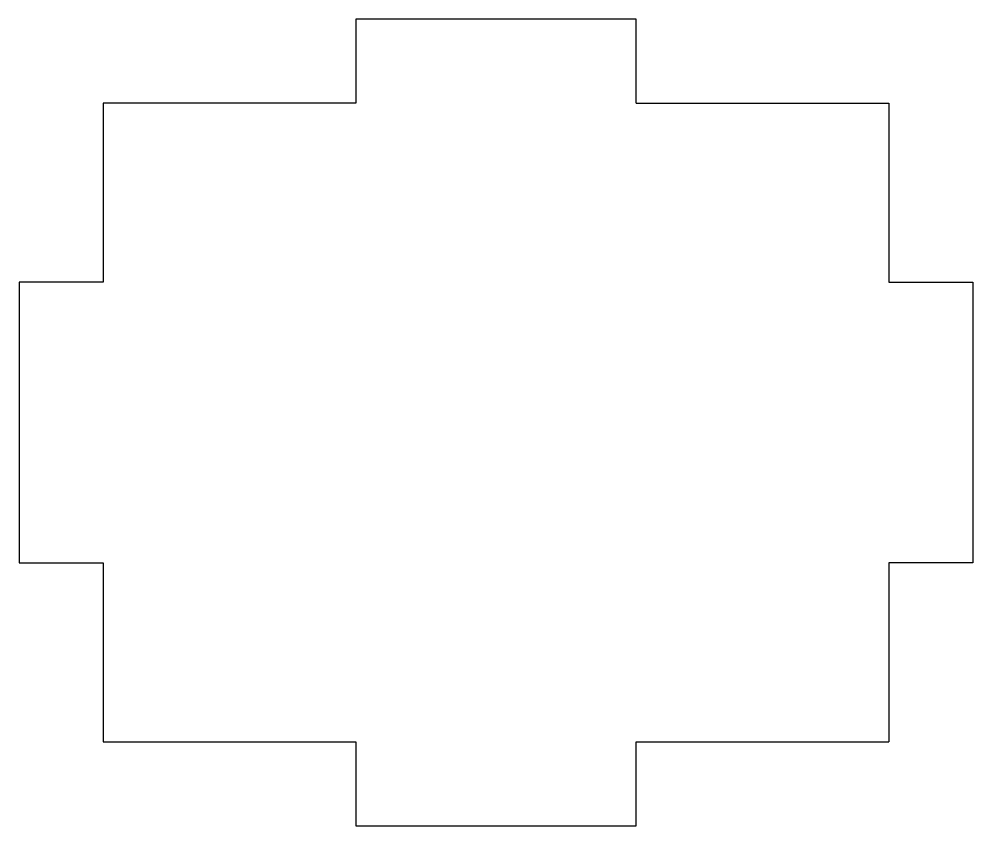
# Model space of a CAD drawing. Extents: x 0 to 34, y -3 to 25.8.
import ezdxf

# ---------------------------------------------------------------- set-up
doc = ezdxf.new("R2010")
doc.units = 0
doc.layers.get('0').update_dxf_attribs({"linetype": 'continuous'})

# ---------------------------------------------------------------- blocks, each defined once
blk = doc.blocks.new('PAD005001001')
at = {"color": 0}
for p, q in [((22, 25.75), (12, 25.75)), ((12, 25.75), (12, 22.75)), ((22, 22.75), (22, 25.75)), ((12, 22.75), (3, 22.75)), ((3, 22.75), (3, 16.375)), ((22, 22.75), (31, 22.75)), ((31, 22.75), (31, 16.375)), ((3, 16.375), (0, 16.375)), ((0, 16.375), (0, 6.375)), ((31, 16.375), (34, 16.375)), ((34, 16.375), (34, 6.375)), ((0, 6.375), (3, 6.375)), ((3, 6.375), (3, 0)), ((31, 6.375), (31, 0)), ((34, 6.375), (31, 6.375)), ((3, 0), (12, 0)), ((12, 0), (12, -3)), ((22, -3), (22, 0)), ((22, 0), (31, 0)), ((12, -3), (22, -3))]:
    blk.add_line(p, q, dxfattribs=at)

msp = doc.modelspace()

# ---------------------------------------------------------------- block references
at = {"color": 0}
msp.add_blockref('PAD005001001', (0, 0), dxfattribs=at)

doc.saveas('drawing.dxf')
